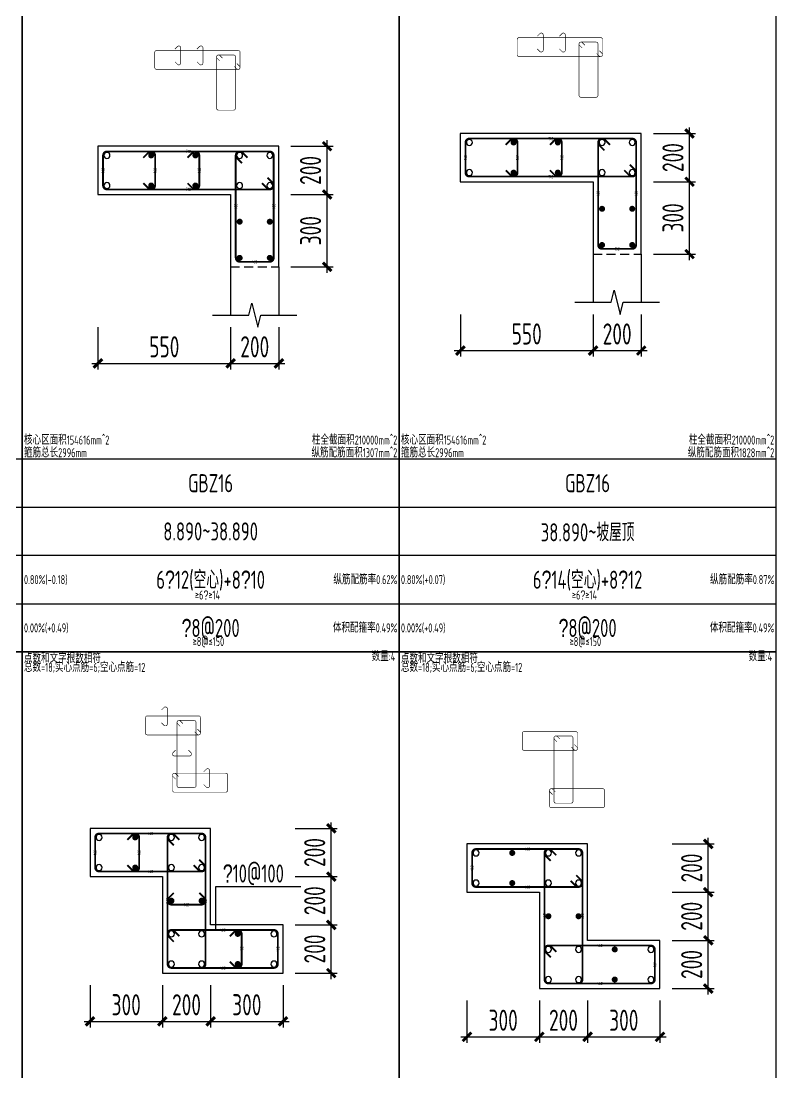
# Model space of a CAD drawing. Extents: x 154268 to 5133249, y -1832900 to 601179.
# Drawn here: x 553409 to 565909, y 505810 to 523256 of the extents above; entities that cross this region are included whole.
import ezdxf
from ezdxf.enums import TextEntityAlignment as Align

# ---------------------------------------------------------------- set-up
doc = ezdxf.new("R2010")
doc.units = 0
doc.header["$LTSCALE"] = 1000
doc.linetypes.add('DASHED', pattern=[0.75, 0.5, -0.25])
for name, color, linetype in [('TAB', 7, 'Continuous'), ('TAB_TEXT', 7, 'Continuous'), ('THIN', 7, 'Continuous'), ('WALL_DE', 7, 'Continuous'), ('WCOL_DE', 7, 'Continuous'), ('WCOL_DE_DIM', 3, 'Continuous'), ('WCOL_DE_REIND', 1, 'Continuous'), ('WCOL_DE_REINL', 1, 'Continuous'), ('墙单独标注', 1, 'Continuous')]:
    doc.layers.add(name, color=color, linetype=linetype)
for name, color, linetype, plot in [('墙柱归并数量', 8, 'Continuous', False), ('墙柱箍筋长度', 3, 'Continuous', False), ('墙柱配筋校核数据', 34, 'Continuous', False)]:
    doc.layers.add(name, color=color, linetype=linetype, plot=plot)
doc.styles.add('TSSD_Dimension', font='tssdeng.shx', dxfattribs={"width": 0.7, "bigfont": 'Hztxt.shx'})
doc.styles.add('TSSD_Label', font='tssdeng.shx', dxfattribs={"width": 0.7, "bigfont": 'hztxt.shx'})
doc.styles.add('tssd_rein', font='tssdeng.shx', dxfattribs={"width": 0.7, "bigfont": 'hztxt.shx'})
doc.dimstyles.new('TSSD_25_100_WCOLU_DIM', dxfattribs={"dimtxt": 350, "dimasz": 100, "dimexe": 100, "dimexo": 200, "dimgap": 100, "dimtad": 1, "dimdec": 0, "dimlfac": 0.25, "dimzin": 0, "dimdsep": 46, "dimtxsty": 'TSSD_Dimension', "dimblk": 'ARCHTICK', "dimcen": 0, "dimdle": 100, "dimclrt": 7, "dimadec": 0, "dimazin": 0, "dimtfac": 1, "dimtdec": 0, "dimtix": 1, "dimtmove": 2, "dimatfit": 3, "dimfxl": 1, "dimtolj": 1, "dimtzin": 0, "dimarcsym": 0})

# ---------------------------------------------------------------- blocks, each defined once
blk = doc.blocks.new('_ArchTick')
at = {"color": 0, "linetype": 'ByBlock', "const_width": 0.5}
blk.add_lwpolyline([(-0.71, -0.71), (0.71, 0.71)], dxfattribs=at)
blk = doc.blocks.new('*D3306')
at = {"layer": 'Defpoints', "color": 0, "transparency": 16777216}
for p in [(557753, 508266), (558553, 508266), (557753, 507466)]:
    blk.add_point(p, dxfattribs=at)
at = {"layer": 'WCOL_DE_DIM', "color": 0, "lineweight": -2, "transparency": 16777216}
for p, q in [((557953, 508266), (558653, 508266)), ((558553, 507366), (558553, 508366)), ((557953, 507466), (558653, 507466))]:
    blk.add_line(p, q, dxfattribs=at)
at = {"layer": 'WCOL_DE_DIM', "color": 0, "lineweight": -2, "transparency": 16777216, "xscale": 100, "yscale": 100, "zscale": 100}
for p, rotation in [((558553, 508266), 90), ((558553, 507466), 270)]:
    blk.add_blockref('_ArchTick', p, dxfattribs=dict(at, rotation=rotation))
at = {"layer": 'WCOL_DE_DIM', "color": 7, "transparency": 16777216, "insert": (558278, 507866), "char_height": 350, "attachment_point": 5, "rotation": 90, "style": 'TSSD_Dimension'}
blk.add_mtext('\\A1;200', dxfattribs=at)
blk = doc.blocks.new('*D3307')
at = {"layer": 'Defpoints', "color": 0, "transparency": 16777216}
for p in [(557753, 509066), (558553, 509066), (557753, 508266)]:
    blk.add_point(p, dxfattribs=at)
at = {"layer": 'WCOL_DE_DIM', "color": 0, "lineweight": -2, "transparency": 16777216}
for p, q in [((558553, 508166), (558553, 509166)), ((557953, 509066), (558653, 509066)), ((557953, 508266), (558653, 508266))]:
    blk.add_line(p, q, dxfattribs=at)
at = {"layer": 'WCOL_DE_DIM', "color": 0, "lineweight": -2, "transparency": 16777216, "xscale": 100, "yscale": 100, "zscale": 100}
for p, rotation in [((558553, 509066), 90), ((558553, 508266), 270)]:
    blk.add_blockref('_ArchTick', p, dxfattribs=dict(at, rotation=rotation))
at = {"layer": 'WCOL_DE_DIM', "color": 7, "transparency": 16777216, "insert": (558278, 508666), "char_height": 350, "attachment_point": 5, "rotation": 90, "style": 'TSSD_Dimension'}
blk.add_mtext('\\A1;200', dxfattribs=at)
blk = doc.blocks.new('*D3308')
at = {"layer": 'Defpoints', "color": 0, "transparency": 16777216}
for p in [(557753, 509866), (558553, 509866), (557753, 509066)]:
    blk.add_point(p, dxfattribs=at)
at = {"layer": 'WCOL_DE_DIM', "color": 0, "lineweight": -2, "transparency": 16777216}
for p, q in [((558553, 508966), (558553, 509966)), ((557953, 509866), (558653, 509866)), ((557953, 509066), (558653, 509066))]:
    blk.add_line(p, q, dxfattribs=at)
at = {"layer": 'WCOL_DE_DIM', "color": 0, "lineweight": -2, "transparency": 16777216, "xscale": 100, "yscale": 100, "zscale": 100}
for p, rotation in [((558553, 509866), 90), ((558553, 509066), 270)]:
    blk.add_blockref('_ArchTick', p, dxfattribs=dict(at, rotation=rotation))
at = {"layer": 'WCOL_DE_DIM', "color": 7, "transparency": 16777216, "insert": (558278, 509466), "char_height": 350, "attachment_point": 5, "rotation": 90, "style": 'TSSD_Dimension'}
blk.add_mtext('\\A1;200', dxfattribs=at)
blk = doc.blocks.new('*D3309')
at = {"layer": 'Defpoints', "color": 0, "transparency": 16777216}
for p in [(554553, 507466), (555753, 507466), (555753, 506666)]:
    blk.add_point(p, dxfattribs=at)
at = {"layer": 'WCOL_DE_DIM', "color": 0, "lineweight": -2, "transparency": 16777216}
for p, q in [((554553, 507266), (554553, 506566)), ((555753, 507266), (555753, 506566)), ((554453, 506666), (555853, 506666))]:
    blk.add_line(p, q, dxfattribs=at)
at = {"layer": 'WCOL_DE_DIM', "color": 0, "lineweight": -2, "transparency": 16777216, "xscale": 100, "yscale": 100, "zscale": 100, "rotation": 180}
blk.add_blockref('_ArchTick', (554553, 506666), dxfattribs=at)
at = {"layer": 'WCOL_DE_DIM', "color": 0, "lineweight": -2, "transparency": 16777216, "xscale": 100, "yscale": 100, "zscale": 100}
blk.add_blockref('_ArchTick', (555753, 506666), dxfattribs=at)
at = {"layer": 'WCOL_DE_DIM', "color": 7, "transparency": 16777216, "insert": (555153, 506941), "char_height": 350, "attachment_point": 5, "style": 'TSSD_Dimension'}
blk.add_mtext('\\A1;300', dxfattribs=at)
blk = doc.blocks.new('*D3310')
at = {"layer": 'Defpoints', "color": 0, "transparency": 16777216}
for p in [(555753, 507466), (556553, 507466), (556553, 506666)]:
    blk.add_point(p, dxfattribs=at)
at = {"layer": 'WCOL_DE_DIM', "color": 0, "lineweight": -2, "transparency": 16777216}
for p, q in [((555753, 507266), (555753, 506566)), ((556553, 507266), (556553, 506566)), ((555653, 506666), (556653, 506666))]:
    blk.add_line(p, q, dxfattribs=at)
at = {"layer": 'WCOL_DE_DIM', "color": 0, "lineweight": -2, "transparency": 16777216, "xscale": 100, "yscale": 100, "zscale": 100, "rotation": 180}
blk.add_blockref('_ArchTick', (555753, 506666), dxfattribs=at)
at = {"layer": 'WCOL_DE_DIM', "color": 0, "lineweight": -2, "transparency": 16777216, "xscale": 100, "yscale": 100, "zscale": 100}
blk.add_blockref('_ArchTick', (556553, 506666), dxfattribs=at)
at = {"layer": 'WCOL_DE_DIM', "color": 7, "transparency": 16777216, "insert": (556153, 506941), "char_height": 350, "attachment_point": 5, "style": 'TSSD_Dimension'}
blk.add_mtext('\\A1;200', dxfattribs=at)
blk = doc.blocks.new('*D3311')
at = {"layer": 'Defpoints', "color": 0, "transparency": 16777216}
for p in [(556553, 507466), (557753, 507466), (557753, 506666)]:
    blk.add_point(p, dxfattribs=at)
at = {"layer": 'WCOL_DE_DIM', "color": 0, "lineweight": -2, "transparency": 16777216}
for p, q in [((556553, 507266), (556553, 506566)), ((557753, 507266), (557753, 506566)), ((556453, 506666), (557853, 506666))]:
    blk.add_line(p, q, dxfattribs=at)
at = {"layer": 'WCOL_DE_DIM', "color": 0, "lineweight": -2, "transparency": 16777216, "xscale": 100, "yscale": 100, "zscale": 100, "rotation": 180}
blk.add_blockref('_ArchTick', (556553, 506666), dxfattribs=at)
at = {"layer": 'WCOL_DE_DIM', "color": 0, "lineweight": -2, "transparency": 16777216, "xscale": 100, "yscale": 100, "zscale": 100}
blk.add_blockref('_ArchTick', (557753, 506666), dxfattribs=at)
at = {"layer": 'WCOL_DE_DIM', "color": 7, "transparency": 16777216, "insert": (557153, 506941), "char_height": 350, "attachment_point": 5, "style": 'TSSD_Dimension'}
blk.add_mtext('\\A1;300', dxfattribs=at)
blk = doc.blocks.new('*D3427')
at = {"layer": 'Defpoints', "color": 0, "transparency": 16777216}
for p in [(564003, 508009), (564803, 508009), (564003, 507209)]:
    blk.add_point(p, dxfattribs=at)
at = {"layer": 'WCOL_DE_DIM', "color": 0, "lineweight": -2, "transparency": 16777216}
for p, q in [((564803, 507109), (564803, 508109)), ((564203, 508009), (564903, 508009)), ((564203, 507209), (564903, 507209))]:
    blk.add_line(p, q, dxfattribs=at)
at = {"layer": 'WCOL_DE_DIM', "color": 0, "lineweight": -2, "transparency": 16777216, "xscale": 100, "yscale": 100, "zscale": 100}
for p, rotation in [((564803, 508009), 90), ((564803, 507209), 270)]:
    blk.add_blockref('_ArchTick', p, dxfattribs=dict(at, rotation=rotation))
at = {"layer": 'WCOL_DE_DIM', "color": 7, "transparency": 16777216, "insert": (564528, 507609), "char_height": 350, "attachment_point": 5, "rotation": 90, "style": 'TSSD_Dimension'}
blk.add_mtext('\\A1;200', dxfattribs=at)
blk = doc.blocks.new('*D3428')
at = {"layer": 'Defpoints', "color": 0, "transparency": 16777216}
for p in [(564003, 508809), (564803, 508809), (564003, 508009)]:
    blk.add_point(p, dxfattribs=at)
at = {"layer": 'WCOL_DE_DIM', "color": 0, "lineweight": -2, "transparency": 16777216}
for p, q in [((564803, 507909), (564803, 508909)), ((564203, 508809), (564903, 508809)), ((564203, 508009), (564903, 508009))]:
    blk.add_line(p, q, dxfattribs=at)
at = {"layer": 'WCOL_DE_DIM', "color": 0, "lineweight": -2, "transparency": 16777216, "xscale": 100, "yscale": 100, "zscale": 100}
for p, rotation in [((564803, 508809), 90), ((564803, 508009), 270)]:
    blk.add_blockref('_ArchTick', p, dxfattribs=dict(at, rotation=rotation))
at = {"layer": 'WCOL_DE_DIM', "color": 7, "transparency": 16777216, "insert": (564528, 508409), "char_height": 350, "attachment_point": 5, "rotation": 90, "style": 'TSSD_Dimension'}
blk.add_mtext('\\A1;200', dxfattribs=at)
blk = doc.blocks.new('*D3429')
at = {"layer": 'Defpoints', "color": 0, "transparency": 16777216}
for p in [(564003, 509609), (564803, 509609), (564003, 508809)]:
    blk.add_point(p, dxfattribs=at)
at = {"layer": 'WCOL_DE_DIM', "color": 0, "lineweight": -2, "transparency": 16777216}
for p, q in [((564203, 509609), (564903, 509609)), ((564803, 508709), (564803, 509709)), ((564203, 508809), (564903, 508809))]:
    blk.add_line(p, q, dxfattribs=at)
at = {"layer": 'WCOL_DE_DIM', "color": 0, "lineweight": -2, "transparency": 16777216, "xscale": 100, "yscale": 100, "zscale": 100}
for p, rotation in [((564803, 509609), 90), ((564803, 508809), 270)]:
    blk.add_blockref('_ArchTick', p, dxfattribs=dict(at, rotation=rotation))
at = {"layer": 'WCOL_DE_DIM', "color": 7, "transparency": 16777216, "insert": (564528, 509209), "char_height": 350, "attachment_point": 5, "rotation": 90, "style": 'TSSD_Dimension'}
blk.add_mtext('\\A1;200', dxfattribs=at)
blk = doc.blocks.new('*D3430')
at = {"layer": 'Defpoints', "color": 0, "transparency": 16777216}
for p in [(560803, 507209), (562003, 507209), (562003, 506409)]:
    blk.add_point(p, dxfattribs=at)
at = {"layer": 'WCOL_DE_DIM', "color": 0, "lineweight": -2, "transparency": 16777216}
for p, q in [((560803, 507009), (560803, 506309)), ((562003, 507009), (562003, 506309)), ((560703, 506409), (562103, 506409))]:
    blk.add_line(p, q, dxfattribs=at)
at = {"layer": 'WCOL_DE_DIM', "color": 0, "lineweight": -2, "transparency": 16777216, "xscale": 100, "yscale": 100, "zscale": 100, "rotation": 180}
blk.add_blockref('_ArchTick', (560803, 506409), dxfattribs=at)
at = {"layer": 'WCOL_DE_DIM', "color": 0, "lineweight": -2, "transparency": 16777216, "xscale": 100, "yscale": 100, "zscale": 100}
blk.add_blockref('_ArchTick', (562003, 506409), dxfattribs=at)
at = {"layer": 'WCOL_DE_DIM', "color": 7, "transparency": 16777216, "insert": (561403, 506684), "char_height": 350, "attachment_point": 5, "style": 'TSSD_Dimension'}
blk.add_mtext('\\A1;300', dxfattribs=at)
blk = doc.blocks.new('*D3431')
at = {"layer": 'Defpoints', "color": 0, "transparency": 16777216}
for p in [(562003, 507209), (562803, 507209), (562803, 506409)]:
    blk.add_point(p, dxfattribs=at)
at = {"layer": 'WCOL_DE_DIM', "color": 0, "lineweight": -2, "transparency": 16777216}
for p, q in [((562003, 507009), (562003, 506309)), ((562803, 507009), (562803, 506309)), ((561903, 506409), (562903, 506409))]:
    blk.add_line(p, q, dxfattribs=at)
at = {"layer": 'WCOL_DE_DIM', "color": 0, "lineweight": -2, "transparency": 16777216, "xscale": 100, "yscale": 100, "zscale": 100, "rotation": 180}
blk.add_blockref('_ArchTick', (562003, 506409), dxfattribs=at)
at = {"layer": 'WCOL_DE_DIM', "color": 0, "lineweight": -2, "transparency": 16777216, "xscale": 100, "yscale": 100, "zscale": 100}
blk.add_blockref('_ArchTick', (562803, 506409), dxfattribs=at)
at = {"layer": 'WCOL_DE_DIM', "color": 7, "transparency": 16777216, "insert": (562403, 506684), "char_height": 350, "attachment_point": 5, "style": 'TSSD_Dimension'}
blk.add_mtext('\\A1;200', dxfattribs=at)
blk = doc.blocks.new('*D3432')
at = {"layer": 'Defpoints', "color": 0, "transparency": 16777216}
for p in [(562803, 507209), (564003, 507209), (564003, 506409)]:
    blk.add_point(p, dxfattribs=at)
at = {"layer": 'WCOL_DE_DIM', "color": 0, "lineweight": -2, "transparency": 16777216}
for p, q in [((562803, 507009), (562803, 506309)), ((564003, 507009), (564003, 506309)), ((562703, 506409), (564103, 506409))]:
    blk.add_line(p, q, dxfattribs=at)
at = {"layer": 'WCOL_DE_DIM', "color": 0, "lineweight": -2, "transparency": 16777216, "xscale": 100, "yscale": 100, "zscale": 100, "rotation": 180}
blk.add_blockref('_ArchTick', (562803, 506409), dxfattribs=at)
at = {"layer": 'WCOL_DE_DIM', "color": 0, "lineweight": -2, "transparency": 16777216, "xscale": 100, "yscale": 100, "zscale": 100}
blk.add_blockref('_ArchTick', (564003, 506409), dxfattribs=at)
at = {"layer": 'WCOL_DE_DIM', "color": 7, "transparency": 16777216, "insert": (563403, 506684), "char_height": 350, "attachment_point": 5, "style": 'TSSD_Dimension'}
blk.add_mtext('\\A1;300', dxfattribs=at)
blk = doc.blocks.new('*D3516')
at = {"layer": 'Defpoints', "color": 0, "transparency": 16777216}
for p in [(557684, 520378), (558484, 520378), (557684, 519178)]:
    blk.add_point(p, dxfattribs=at)
at = {"layer": 'WCOL_DE_DIM', "color": 0, "lineweight": -2, "transparency": 16777216}
for p, q in [((558484, 519078), (558484, 520478)), ((557884, 520378), (558584, 520378)), ((557884, 519178), (558584, 519178))]:
    blk.add_line(p, q, dxfattribs=at)
at = {"layer": 'WCOL_DE_DIM', "color": 0, "lineweight": -2, "transparency": 16777216, "xscale": 100, "yscale": 100, "zscale": 100}
for p, rotation in [((558484, 520378), 90), ((558484, 519178), 270)]:
    blk.add_blockref('_ArchTick', p, dxfattribs=dict(at, rotation=rotation))
at = {"layer": 'WCOL_DE_DIM', "color": 7, "transparency": 16777216, "insert": (558209, 519778), "char_height": 350, "attachment_point": 5, "rotation": 90, "style": 'TSSD_Dimension'}
blk.add_mtext('\\A1;300', dxfattribs=at)
blk = doc.blocks.new('*D3517')
at = {"layer": 'Defpoints', "color": 0, "transparency": 16777216}
for p in [(557684, 521178), (558484, 521178), (557684, 520378)]:
    blk.add_point(p, dxfattribs=at)
at = {"layer": 'WCOL_DE_DIM', "color": 0, "lineweight": -2, "transparency": 16777216}
for p, q in [((557884, 521178), (558584, 521178)), ((558484, 520278), (558484, 521278)), ((557884, 520378), (558584, 520378))]:
    blk.add_line(p, q, dxfattribs=at)
at = {"layer": 'WCOL_DE_DIM', "color": 0, "lineweight": -2, "transparency": 16777216, "xscale": 100, "yscale": 100, "zscale": 100}
for p, rotation in [((558484, 521178), 90), ((558484, 520378), 270)]:
    blk.add_blockref('_ArchTick', p, dxfattribs=dict(at, rotation=rotation))
at = {"layer": 'WCOL_DE_DIM', "color": 7, "transparency": 16777216, "insert": (558209, 520778), "char_height": 350, "attachment_point": 5, "rotation": 90, "style": 'TSSD_Dimension'}
blk.add_mtext('\\A1;200', dxfattribs=at)
blk = doc.blocks.new('*D3518')
at = {"layer": 'Defpoints', "color": 0, "transparency": 16777216}
for p in [(554684, 518378), (556884, 518378), (556884, 517578)]:
    blk.add_point(p, dxfattribs=at)
at = {"layer": 'WCOL_DE_DIM', "color": 0, "lineweight": -2, "transparency": 16777216}
for p, q in [((554684, 518178), (554684, 517478)), ((556884, 518178), (556884, 517478)), ((554584, 517578), (556984, 517578))]:
    blk.add_line(p, q, dxfattribs=at)
at = {"layer": 'WCOL_DE_DIM', "color": 0, "lineweight": -2, "transparency": 16777216, "xscale": 100, "yscale": 100, "zscale": 100, "rotation": 180}
blk.add_blockref('_ArchTick', (554684, 517578), dxfattribs=at)
at = {"layer": 'WCOL_DE_DIM', "color": 0, "lineweight": -2, "transparency": 16777216, "xscale": 100, "yscale": 100, "zscale": 100}
blk.add_blockref('_ArchTick', (556884, 517578), dxfattribs=at)
at = {"layer": 'WCOL_DE_DIM', "color": 7, "transparency": 16777216, "insert": (555784, 517853), "char_height": 350, "attachment_point": 5, "style": 'TSSD_Dimension'}
blk.add_mtext('\\A1;550', dxfattribs=at)
blk = doc.blocks.new('*D3519')
at = {"layer": 'Defpoints', "color": 0, "transparency": 16777216}
for p in [(556884, 518378), (557684, 518378), (557684, 517578)]:
    blk.add_point(p, dxfattribs=at)
at = {"layer": 'WCOL_DE_DIM', "color": 0, "lineweight": -2, "transparency": 16777216}
for p, q in [((556884, 518178), (556884, 517478)), ((557684, 518178), (557684, 517478)), ((556784, 517578), (557784, 517578))]:
    blk.add_line(p, q, dxfattribs=at)
at = {"layer": 'WCOL_DE_DIM', "color": 0, "lineweight": -2, "transparency": 16777216, "xscale": 100, "yscale": 100, "zscale": 100, "rotation": 180}
blk.add_blockref('_ArchTick', (556884, 517578), dxfattribs=at)
at = {"layer": 'WCOL_DE_DIM', "color": 0, "lineweight": -2, "transparency": 16777216, "xscale": 100, "yscale": 100, "zscale": 100}
blk.add_blockref('_ArchTick', (557684, 517578), dxfattribs=at)
at = {"layer": 'WCOL_DE_DIM', "color": 7, "transparency": 16777216, "insert": (557284, 517853), "char_height": 350, "attachment_point": 5, "style": 'TSSD_Dimension'}
blk.add_mtext('\\A1;200', dxfattribs=at)
blk = doc.blocks.new('*D3545')
at = {"layer": 'Defpoints', "color": 0, "transparency": 16777216}
for p in [(563693, 520591), (564493, 520591), (563693, 519391)]:
    blk.add_point(p, dxfattribs=at)
at = {"layer": 'WCOL_DE_DIM', "color": 0, "lineweight": -2, "transparency": 16777216}
for p, q in [((563893, 520591), (564593, 520591)), ((564493, 519291), (564493, 520691)), ((563893, 519391), (564593, 519391))]:
    blk.add_line(p, q, dxfattribs=at)
at = {"layer": 'WCOL_DE_DIM', "color": 0, "lineweight": -2, "transparency": 16777216, "xscale": 100, "yscale": 100, "zscale": 100}
for p, rotation in [((564493, 520591), 90), ((564493, 519391), 270)]:
    blk.add_blockref('_ArchTick', p, dxfattribs=dict(at, rotation=rotation))
at = {"layer": 'WCOL_DE_DIM', "color": 7, "transparency": 16777216, "insert": (564218, 519991), "char_height": 350, "attachment_point": 5, "rotation": 90, "style": 'TSSD_Dimension'}
blk.add_mtext('\\A1;300', dxfattribs=at)
blk = doc.blocks.new('*D3546')
at = {"layer": 'Defpoints', "color": 0, "transparency": 16777216}
for p in [(563693, 521391), (564493, 521391), (563693, 520591)]:
    blk.add_point(p, dxfattribs=at)
at = {"layer": 'WCOL_DE_DIM', "color": 0, "lineweight": -2, "transparency": 16777216}
for p, q in [((564493, 520491), (564493, 521491)), ((563893, 521391), (564593, 521391)), ((563893, 520591), (564593, 520591))]:
    blk.add_line(p, q, dxfattribs=at)
at = {"layer": 'WCOL_DE_DIM', "color": 0, "lineweight": -2, "transparency": 16777216, "xscale": 100, "yscale": 100, "zscale": 100}
for p, rotation in [((564493, 521391), 90), ((564493, 520591), 270)]:
    blk.add_blockref('_ArchTick', p, dxfattribs=dict(at, rotation=rotation))
at = {"layer": 'WCOL_DE_DIM', "color": 7, "transparency": 16777216, "insert": (564218, 520991), "char_height": 350, "attachment_point": 5, "rotation": 90, "style": 'TSSD_Dimension'}
blk.add_mtext('\\A1;200', dxfattribs=at)
blk = doc.blocks.new('*D3547')
at = {"layer": 'Defpoints', "color": 0, "transparency": 16777216}
for p in [(560693, 518591), (562893, 518591), (562893, 517791)]:
    blk.add_point(p, dxfattribs=at)
at = {"layer": 'WCOL_DE_DIM', "color": 0, "lineweight": -2, "transparency": 16777216}
for p, q in [((560693, 518391), (560693, 517691)), ((562893, 518391), (562893, 517691)), ((560593, 517791), (562993, 517791))]:
    blk.add_line(p, q, dxfattribs=at)
at = {"layer": 'WCOL_DE_DIM', "color": 0, "lineweight": -2, "transparency": 16777216, "xscale": 100, "yscale": 100, "zscale": 100, "rotation": 180}
blk.add_blockref('_ArchTick', (560693, 517791), dxfattribs=at)
at = {"layer": 'WCOL_DE_DIM', "color": 0, "lineweight": -2, "transparency": 16777216, "xscale": 100, "yscale": 100, "zscale": 100}
blk.add_blockref('_ArchTick', (562893, 517791), dxfattribs=at)
at = {"layer": 'WCOL_DE_DIM', "color": 7, "transparency": 16777216, "insert": (561793, 518066), "char_height": 350, "attachment_point": 5, "style": 'TSSD_Dimension'}
blk.add_mtext('\\A1;550', dxfattribs=at)
blk = doc.blocks.new('*D3548')
at = {"layer": 'Defpoints', "color": 0, "transparency": 16777216}
for p in [(562893, 518591), (563693, 518591), (563693, 517791)]:
    blk.add_point(p, dxfattribs=at)
at = {"layer": 'WCOL_DE_DIM', "color": 0, "lineweight": -2, "transparency": 16777216}
for p, q in [((562893, 518391), (562893, 517691)), ((563693, 518391), (563693, 517691)), ((562793, 517791), (563793, 517791))]:
    blk.add_line(p, q, dxfattribs=at)
at = {"layer": 'WCOL_DE_DIM', "color": 0, "lineweight": -2, "transparency": 16777216, "xscale": 100, "yscale": 100, "zscale": 100, "rotation": 180}
blk.add_blockref('_ArchTick', (562893, 517791), dxfattribs=at)
at = {"layer": 'WCOL_DE_DIM', "color": 0, "lineweight": -2, "transparency": 16777216, "xscale": 100, "yscale": 100, "zscale": 100}
blk.add_blockref('_ArchTick', (563693, 517791), dxfattribs=at)
at = {"layer": 'WCOL_DE_DIM', "color": 7, "transparency": 16777216, "insert": (563293, 518066), "char_height": 350, "attachment_point": 5, "style": 'TSSD_Dimension'}
blk.add_mtext('\\A1;200', dxfattribs=at)

msp = doc.modelspace()

# ---------------------------------------------------------------- linework, layer by layer
at = {"layer": 'TAB'}
for points in [[(547177.7, 512791.3), (553427.7, 512791.3), (553427.7, 523791.3), (547177.7, 523791.3), (547177.7, 512791.3), (547177.7, 513591.3), (553427.7, 513591.3), (553427.7, 514391.3), (547177.7, 514391.3), (547177.7, 515191.3), (553427.7, 515191.3), (553427.7, 515991.3), (547177.7, 515991.3)], [(553427.7, 512791.3), (559677.7, 512791.3), (559677.7, 523791.3), (553427.7, 523791.3), (553427.7, 512791.3), (553427.7, 513591.3), (559677.7, 513591.3), (559677.7, 514391.3), (553427.7, 514391.3), (553427.7, 515191.3), (559677.7, 515191.3), (559677.7, 515991.3), (553427.7, 515991.3)], [(559677.7, 512791.3), (565927.7, 512791.3), (565927.7, 523791.3), (559677.7, 523791.3), (559677.7, 512791.3), (559677.7, 513591.3), (565927.7, 513591.3), (565927.7, 514391.3), (559677.7, 514391.3), (559677.7, 515191.3), (565927.7, 515191.3), (565927.7, 515991.3), (559677.7, 515991.3)], [(547177.7, 501791.3), (553427.7, 501791.3), (553427.7, 512791.3), (547177.7, 512791.3), (547177.7, 501791.3), (547177.7, 502591.3), (553427.7, 502591.3), (553427.7, 503391.3), (547177.7, 503391.3), (547177.7, 504191.3), (553427.7, 504191.3), (553427.7, 504991.3), (547177.7, 504991.3)], [(553427.7, 501791.3), (559677.7, 501791.3), (559677.7, 512791.3), (553427.7, 512791.3), (553427.7, 501791.3), (553427.7, 502591.3), (559677.7, 502591.3), (559677.7, 503391.3), (553427.7, 503391.3), (553427.7, 504191.3), (559677.7, 504191.3), (559677.7, 504991.3), (553427.7, 504991.3)], [(559677.7, 501791.3), (565927.7, 501791.3), (565927.7, 512791.3), (559677.7, 512791.3), (559677.7, 501791.3), (559677.7, 502591.3), (565927.7, 502591.3), (565927.7, 503391.3), (559677.7, 503391.3), (559677.7, 504191.3), (565927.7, 504191.3), (565927.7, 504991.3), (559677.7, 504991.3)]]:
    msp.add_lwpolyline(points, dxfattribs=at)
at = {"layer": 'THIN'}
for points in [[(562592.5, 518591.3), (563192.5, 518591.3), (563242.5, 518791.3), (563342.5, 518391.3), (563392.5, 518591.3), (563992.5, 518591.3)], [(556583.6, 518377.7), (557183.6, 518377.7), (557233.6, 518577.7), (557333.6, 518177.7), (557383.6, 518377.7), (557983.6, 518377.7)]]:
    msp.add_lwpolyline(points, dxfattribs=at)
at = {"layer": 'WALL_DE'}
for p, q in [((563692.5, 521391.3), (560692.5, 521391.3)), ((560692.5, 521391.3), (560692.5, 520591.3)), ((563692.5, 519391.3), (563692.5, 521391.3)), ((557683.6, 521177.7), (554683.6, 521177.7)), ((554683.6, 521177.7), (554683.6, 520377.7)), ((557683.6, 519177.7), (557683.6, 521177.7)), ((560692.5, 520591.3), (562892.5, 520591.3)), ((562892.5, 520591.3), (562892.5, 519391.3)), ((554683.6, 520377.7), (556883.6, 520377.7)), ((556883.6, 520377.7), (556883.6, 519177.7)), ((562892.5, 519391.3), (562892.5, 518591.3)), ((563692.5, 519391.3), (563692.5, 518591.3)), ((556883.6, 519177.7), (556883.6, 518377.7)), ((557683.6, 519177.7), (557683.6, 518377.7))]:
    msp.add_line(p, q, dxfattribs=at)
at = {"layer": 'WCOL_DE', "linetype": 'DASHED', "ltscale": 0.3}
for points in [[(560692.5, 520591.3), (562892.5, 520591.3), (562892.5, 519391.3), (563692.5, 519391.3), (563692.5, 521391.3), (560692.5, 521391.3)], [(554683.6, 520377.7), (556883.6, 520377.7), (556883.6, 519177.7), (557683.6, 519177.7), (557683.6, 521177.7), (554683.6, 521177.7)]]:
    msp.add_lwpolyline(points, close=True, dxfattribs=at)
at = {"layer": 'WCOL_DE'}
for points in [[(554552.7, 509066.3), (555752.7, 509066.3), (555752.7, 507466.3), (557752.7, 507466.3), (557752.7, 508266.3), (556552.7, 508266.3), (556552.7, 509866.3), (554552.7, 509866.3)], [(560802.7, 508808.8), (562002.7, 508808.8), (562002.7, 507208.8), (564002.7, 507208.8), (564002.7, 508008.8), (562802.7, 508008.8), (562802.7, 509608.8), (560802.7, 509608.8)]]:
    msp.add_lwpolyline(points, close=True, dxfattribs=at)
at = {"layer": 'WCOL_DE_REIND'}
for points in [[(560842.5, 521191.3, 1), (560842.5, 521291.3, 1), (560842.5, 521191.3, 1)], [(563042.5, 521191.3, 1), (563042.5, 521291.3, 1), (563042.5, 521191.3, 1)], [(563542.5, 521191.3, 1), (563542.5, 521291.3, 1), (563542.5, 521191.3, 1)], [(554833.6, 520977.7, 1), (554833.6, 521077.7, 1), (554833.6, 520977.7, 1)], [(557033.6, 520977.7, 1), (557033.6, 521077.7, 1), (557033.6, 520977.7, 1)], [(557533.6, 520977.7, 1), (557533.6, 521077.7, 1), (557533.6, 520977.7, 1)], [(560842.5, 520691.3, 1), (560842.5, 520791.3, 1), (560842.5, 520691.3, 1)], [(563042.5, 520691.3, 1), (563042.5, 520791.3, 1), (563042.5, 520691.3, 1)], [(563542.5, 520691.3, 1), (563542.5, 520791.3, 1), (563542.5, 520691.3, 1)], [(554833.6, 520477.7, 1), (554833.6, 520577.7, 1), (554833.6, 520477.7, 1)], [(557033.6, 520477.7, 1), (557033.6, 520577.7, 1), (557033.6, 520477.7, 1)], [(557533.6, 520477.7, 1), (557533.6, 520577.7, 1), (557533.6, 520477.7, 1)], [(554702.7, 509666.3, 1), (554702.7, 509766.3, 1), (554702.7, 509666.3, 1)], [(555902.7, 509666.3, 1), (555902.7, 509766.3, 1), (555902.7, 509666.3, 1)], [(556402.7, 509666.3, 1), (556402.7, 509766.3, 1), (556402.7, 509666.3, 1)], [(560952.7, 509408.8, 1), (560952.7, 509508.8, 1), (560952.7, 509408.8, 1)], [(562152.7, 509408.8, 1), (562152.7, 509508.8, 1), (562152.7, 509408.8, 1)], [(562652.7, 509408.8, 1), (562652.7, 509508.8, 1), (562652.7, 509408.8, 1)], [(554702.7, 509166.3, 1), (554702.7, 509266.3, 1), (554702.7, 509166.3, 1)], [(555902.7, 509166.3, 1), (555902.7, 509266.3, 1), (555902.7, 509166.3, 1)], [(556402.7, 509166.3, 1), (556402.7, 509266.3, 1), (556402.7, 509166.3, 1)], [(560952.7, 508908.8, 1), (560952.7, 509008.8, 1), (560952.7, 508908.8, 1)], [(562152.7, 508908.8, 1), (562152.7, 509008.8, 1), (562152.7, 508908.8, 1)], [(562652.7, 508908.8, 1), (562652.7, 509008.8, 1), (562652.7, 508908.8, 1)], [(555902.7, 508066.3, 1), (555902.7, 508166.3, 1), (555902.7, 508066.3, 1)], [(556402.7, 508066.3, 1), (556402.7, 508166.3, 1), (556402.7, 508066.3, 1)], [(557602.7, 508066.3, 1), (557602.7, 508166.3, 1), (557602.7, 508066.3, 1)], [(562152.7, 507808.8, 1), (562152.7, 507908.8, 1), (562152.7, 507808.8, 1)], [(562652.7, 507808.8, 1), (562652.7, 507908.8, 1), (562652.7, 507808.8, 1)], [(563852.7, 507808.8, 1), (563852.7, 507908.8, 1), (563852.7, 507808.8, 1)], [(555902.7, 507566.3, 1), (555902.7, 507666.3, 1), (555902.7, 507566.3, 1)], [(556402.7, 507566.3, 1), (556402.7, 507666.3, 1), (556402.7, 507566.3, 1)], [(557602.7, 507566.3, 1), (557602.7, 507666.3, 1), (557602.7, 507566.3, 1)], [(562152.7, 507308.8, 1), (562152.7, 507408.8, 1), (562152.7, 507308.8, 1)], [(562652.7, 507308.8, 1), (562652.7, 507408.8, 1), (562652.7, 507308.8, 1)], [(563852.7, 507308.8, 1), (563852.7, 507408.8, 1), (563852.7, 507308.8, 1)]]:
    msp.add_lwpolyline(points, format="xyb", dxfattribs=at)
at = {"layer": 'WCOL_DE_REIND', "const_width": 50}
for points in [[(561575.9, 521216.3, 1), (561575.9, 521266.3, 1), (561575.9, 521216.3, 1)], [(562309.2, 521216.3, 1), (562309.2, 521266.3, 1), (562309.2, 521216.3, 1)], [(555567, 521002.7, 1), (555567, 521052.7, 1), (555567, 521002.7, 1)], [(556300.3, 521002.7, 1), (556300.3, 521052.7, 1), (556300.3, 521002.7, 1)], [(561575.9, 520716.3, 1), (561575.9, 520766.3, 1), (561575.9, 520716.3, 1)], [(562309.2, 520716.3, 1), (562309.2, 520766.3, 1), (562309.2, 520716.3, 1)], [(555567, 520502.7, 1), (555567, 520552.7, 1), (555567, 520502.7, 1)], [(556300.3, 520502.7, 1), (556300.3, 520552.7, 1), (556300.3, 520502.7, 1)], [(563042.5, 520116.3, 1), (563042.5, 520166.3, 1), (563042.5, 520116.3, 1)], [(563542.5, 520116.3, 1), (563542.5, 520166.3, 1), (563542.5, 520116.3, 1)], [(557033.6, 519902.7, 1), (557033.6, 519952.7, 1), (557033.6, 519902.7, 1)], [(557533.6, 519902.7, 1), (557533.6, 519952.7, 1), (557533.6, 519902.7, 1)], [(563042.5, 519516.3, 1), (563042.5, 519566.3, 1), (563042.5, 519516.3, 1)], [(563542.5, 519516.3, 1), (563542.5, 519566.3, 1), (563542.5, 519516.3, 1)], [(557033.6, 519302.7, 1), (557033.6, 519352.7, 1), (557033.6, 519302.7, 1)], [(557533.6, 519302.7, 1), (557533.6, 519352.7, 1), (557533.6, 519302.7, 1)], [(555302.7, 509691.3, 1), (555302.7, 509741.3, 1), (555302.7, 509691.3, 1)], [(561552.7, 509433.8, 1), (561552.7, 509483.8, 1), (561552.7, 509433.8, 1)], [(555302.7, 509191.3, 1), (555302.7, 509241.3, 1), (555302.7, 509191.3, 1)], [(561552.7, 508933.8, 1), (561552.7, 508983.8, 1), (561552.7, 508933.8, 1)], [(555902.7, 508641.3, 1), (555902.7, 508691.3, 1), (555902.7, 508641.3, 1)], [(556402.7, 508641.3, 1), (556402.7, 508691.3, 1), (556402.7, 508641.3, 1)], [(562152.7, 508383.8, 1), (562152.7, 508433.8, 1), (562152.7, 508383.8, 1)], [(562652.7, 508383.8, 1), (562652.7, 508433.8, 1), (562652.7, 508383.8, 1)], [(557002.7, 508091.3, 1), (557002.7, 508141.3, 1), (557002.7, 508091.3, 1)], [(563252.7, 507833.8, 1), (563252.7, 507883.8, 1), (563252.7, 507833.8, 1)], [(557002.7, 507591.3, 1), (557002.7, 507641.3, 1), (557002.7, 507591.3, 1)], [(563252.7, 507333.8, 1), (563252.7, 507383.8, 1), (563252.7, 507333.8, 1)]]:
    msp.add_lwpolyline(points, format="xyb", dxfattribs=at)
at = {"layer": 'WCOL_DE_REINL'}
for points, const_width in [([(561968.8, 522793.2), (562011.2, 522750.8, 0.6681786), (562066.7, 522773.8), (562066.7, 523023.8, 0.6681786), (562011.2, 523046.8), (561968.8, 523004.4)], 10), ([(562335.4, 522793.2), (562377.9, 522750.8, 0.6681786), (562433.4, 522773.8), (562433.4, 523023.8, 0.6681786), (562377.9, 523046.8), (562335.4, 523004.4)], 10), ([(562998.1, 522764.2), (563040.5, 522721.8, -0.6681786), (563017.5, 522666.3), (561667.5, 522666.3, -0.4142136), (561635, 522698.8), (561635, 522948.8, -0.4142136), (561667.5, 522981.3), (563017.5, 522981.3, -0.4142136), (563050, 522948.8), (563050, 522698.8, -0.6681786), (562994.5, 522675.8), (562952.1, 522718.2)], 10), ([(562712, 522808.4), (562669.5, 522850.8, -0.6681786), (562692.5, 522906.3), (562942.5, 522906.3, -0.4142136), (562975, 522873.8), (562975, 522023.8, -0.4142136), (562942.5, 521991.3), (562692.5, 521991.3, -0.4142136), (562660, 522023.8), (562660, 522873.8, -0.6681786), (562715.5, 522896.8), (562757.9, 522854.4)], 10), ([(556989.2, 522550.6), (557031.6, 522508.2, -0.6681786), (557008.6, 522452.7), (555658.6, 522452.7, -0.4142136), (555626.1, 522485.2), (555626.1, 522735.2, -0.4142136), (555658.6, 522767.7), (557008.6, 522767.7, -0.4142136), (557041.1, 522735.2), (557041.1, 522485.2, -0.6681786), (556985.7, 522462.3), (556943.2, 522504.7)], 10), ([(555959.9, 522579.7), (556002.3, 522537.3, 0.6681786), (556057.8, 522560.2), (556057.8, 522810.2, 0.6681786), (556002.3, 522833.2), (555959.9, 522790.8)], 10), ([(556326.6, 522579.7), (556369, 522537.3, 0.6681786), (556424.5, 522560.2), (556424.5, 522810.2, 0.6681786), (556369, 522833.2), (556326.6, 522790.8)], 10), ([(556703.1, 522594.8), (556660.7, 522637.3, -0.6681786), (556683.6, 522692.7), (556933.6, 522692.7, -0.4142136), (556966.1, 522660.2), (556966.1, 521810.2, -0.4142136), (556933.6, 521777.7), (556683.6, 521777.7, -0.4142136), (556651.1, 521810.2), (556651.1, 522660.2, -0.6681786), (556706.6, 522683.2), (556749, 522640.8)], 10), ([(563503.6, 520872.1), (563588.5, 520787.3, -0.6681786), (563542.5, 520676.3), (560842.5, 520676.3, -0.4142136), (560777.5, 520741.3), (560777.5, 521241.3, -0.4142136), (560842.5, 521306.3), (563542.5, 521306.3, -0.4142136), (563607.5, 521241.3), (563607.5, 520741.3, -0.6681786), (563496.6, 520695.3), (563411.7, 520780.2)], 30), ([(563081.4, 521110.5), (562996.6, 521195.3, -0.6681786), (563042.5, 521306.3), (563542.5, 521306.3, -0.4142136), (563607.5, 521241.3), (563607.5, 519541.3, -0.4142136), (563542.5, 519476.3), (563042.5, 519476.3, -0.4142136), (562977.5, 519541.3), (562977.5, 521241.3, -0.6681786), (563088.5, 521287.3), (563173.3, 521202.4)], 30), ([(557494.7, 520658.5), (557579.6, 520573.7, -0.6681786), (557533.6, 520462.7), (554833.6, 520462.7, -0.4142136), (554768.6, 520527.7), (554768.6, 521027.7, -0.4142136), (554833.6, 521092.7), (557533.6, 521092.7, -0.4142136), (557598.6, 521027.7), (557598.6, 520527.7, -0.6681786), (557487.7, 520481.8), (557402.8, 520566.6)], 30), ([(557072.5, 520896.9), (556987.7, 520981.8, -0.6681786), (557033.6, 521092.7), (557533.6, 521092.7, -0.4142136), (557598.6, 521027.7), (557598.6, 519327.7, -0.4142136), (557533.6, 519262.7), (557033.6, 519262.7, -0.4142136), (556968.6, 519327.7), (556968.6, 521027.7, -0.6681786), (557079.6, 521073.7), (557164.5, 520988.8)], 30), ([(555737.3, 511618.3), (555779.7, 511575.8, 0.6681786), (555835.2, 511598.8), (555835.2, 511848.8, 0.6681786), (555779.7, 511871.8), (555737.3, 511829.4)], 10), ([(556333.3, 511514.2), (556375.7, 511471.8, -0.6681786), (556352.7, 511416.3), (555502.7, 511416.3, -0.4142104), (555470.2, 511448.8), (555470.2, 511698.8, -0.4142168), (555502.7, 511731.3), (556352.7, 511731.3, -0.4142136), (556385.2, 511698.8), (556385.2, 511448.8, -0.6681786), (556329.7, 511425.8), (556287.3, 511468.3)], 10), ([(556047.1, 511558.4), (556004.7, 511600.8, -0.6681786), (556027.7, 511656.3), (556277.7, 511656.3, -0.4142136), (556310.2, 511623.8), (556310.2, 510573.8, -0.4142157), (556277.7, 510541.3), (556027.7, 510541.3, -0.4142114), (555995.2, 510573.8), (555995.2, 511623.8, -0.6681786), (556050.7, 511646.8), (556093.1, 511604.4)], 10), ([(562583.3, 511256.7), (562625.7, 511214.3, -0.6681786), (562602.7, 511158.8), (561752.7, 511158.8, -0.4142104), (561720.2, 511191.3), (561720.2, 511441.3, -0.4142168), (561752.7, 511473.8), (562602.7, 511473.8, -0.4142136), (562635.2, 511441.3), (562635.2, 511191.3, -0.6681786), (562579.7, 511168.3), (562537.3, 511210.8)], 10), ([(562297.1, 511300.9), (562254.7, 511343.3, -0.6681786), (562277.7, 511398.8), (562527.7, 511398.8, -0.4142136), (562560.2, 511366.3), (562560.2, 510316.3, -0.4142157), (562527.7, 510283.8), (562277.7, 510283.8, -0.4142114), (562245.2, 510316.3), (562245.2, 511366.3, -0.6681786), (562300.7, 511389.3), (562343.1, 511346.9)], 10), ([(555972.1, 511164.2), (555929.7, 511121.8, 0.6681786), (555952.7, 511066.3), (556202.7, 511066.3, 0.6681786), (556225.7, 511121.8), (556183.3, 511164.2)], 10), ([(556437.3, 510593.3), (556479.7, 510550.8, 0.6681786), (556535.2, 510573.8), (556535.2, 510823.8, 0.6681786), (556479.7, 510846.8), (556437.3, 510804.4)], 10), ([(555972.1, 510683.4), (555929.7, 510725.8, -0.6681786), (555952.7, 510781.3), (556802.7, 510781.3, -0.4142136), (556835.2, 510748.8), (556835.2, 510498.8, -0.4142157), (556802.7, 510466.3), (555952.7, 510466.3, -0.4142114), (555920.2, 510498.8), (555920.2, 510748.8, -0.6681786), (555975.7, 510771.8), (556018.1, 510729.4)], 10), ([(562222.1, 510425.9), (562179.7, 510468.3, -0.6681786), (562202.7, 510523.8), (563052.7, 510523.8, -0.4142136), (563085.2, 510491.3), (563085.2, 510241.3, -0.4142157), (563052.7, 510208.8), (562202.7, 510208.8, -0.4142114), (562170.2, 510241.3), (562170.2, 510491.3, -0.6681786), (562225.7, 510514.3), (562268.1, 510471.9)], 10), ([(556363.8, 509347.1), (556448.7, 509262.3, -0.6681786), (556402.7, 509151.3), (554702.7, 509151.3, -0.4142104), (554637.7, 509216.3), (554637.7, 509716.3, -0.4142168), (554702.7, 509781.3), (556402.7, 509781.3, -0.4142136), (556467.7, 509716.3), (556467.7, 509216.3, -0.6681786), (556356.7, 509170.4), (556271.9, 509255.2)], 30), ([(555941.6, 509585.5), (555856.7, 509670.4, -0.6681786), (555902.7, 509781.3), (556402.7, 509781.3, -0.4142136), (556467.7, 509716.3), (556467.7, 507616.3, -0.4142157), (556402.7, 507551.3), (555902.7, 507551.3, -0.4142114), (555837.7, 507616.3), (555837.7, 509716.3, -0.6681786), (555948.7, 509762.3), (556033.5, 509677.4)], 30), ([(562613.8, 509089.6), (562698.7, 509004.8, -0.6681786), (562652.7, 508893.8), (560952.7, 508893.8, -0.4142104), (560887.7, 508958.8), (560887.7, 509458.8, -0.4142168), (560952.7, 509523.8), (562652.7, 509523.8, -0.4142136), (562717.7, 509458.8), (562717.7, 508958.8, -0.6681786), (562606.7, 508912.9), (562521.9, 508997.7)], 30), ([(562191.6, 509328), (562106.7, 509412.9, -0.6681786), (562152.7, 509523.8), (562652.7, 509523.8, -0.4142136), (562717.7, 509458.8), (562717.7, 507358.8, -0.4142157), (562652.7, 507293.8), (562152.7, 507293.8, -0.4142114), (562087.7, 507358.8), (562087.7, 509458.8, -0.6681786), (562198.7, 509504.8), (562283.5, 509419.9)], 30), ([(555941.6, 507985.5), (555856.7, 508070.4, -0.6681786), (555902.7, 508181.3), (557602.7, 508181.3, -0.4142136), (557667.7, 508116.3), (557667.7, 507616.3, -0.4142157), (557602.7, 507551.3), (555902.7, 507551.3, -0.4142114), (555837.7, 507616.3), (555837.7, 508116.3, -0.6681786), (555948.7, 508162.3), (556033.5, 508077.4)], 30), ([(562191.6, 507728), (562106.7, 507812.9, -0.6681786), (562152.7, 507923.8), (563852.7, 507923.8, -0.4142136), (563917.7, 507858.8), (563917.7, 507358.8, -0.4142157), (563852.7, 507293.8), (562152.7, 507293.8, -0.4142114), (562087.7, 507358.8), (562087.7, 507858.8, -0.6681786), (562198.7, 507904.8), (562283.5, 507819.9)], 30)]:
    msp.add_lwpolyline(points, format="xyb", dxfattribs=dict(at, const_width=const_width))
at = {"layer": 'WCOL_DE_REINL', "color": 6, "const_width": 30}
for points in [[(561445, 520780.2), (561529.9, 520695.3, 0.6681786), (561640.9, 520741.3), (561640.9, 521241.3, 0.6681786), (561529.9, 521287.3), (561445, 521202.4)], [(562178.4, 520780.2), (562263.2, 520695.3, 0.6681786), (562374.2, 520741.3), (562374.2, 521241.3, 0.6681786), (562263.2, 521287.3), (562178.4, 521202.4)], [(555436.2, 520566.6), (555521, 520481.8, 0.6681786), (555632, 520527.7), (555632, 521027.7, 0.6681786), (555521, 521073.7), (555436.2, 520988.8)], [(556169.5, 520566.6), (556254.3, 520481.8, 0.6681786), (556365.3, 520527.7), (556365.3, 521027.7, 0.6681786), (556254.3, 521073.7), (556169.5, 520988.8)], [(555171.9, 509255.2), (555256.7, 509170.4, 0.6681786), (555367.7, 509216.3), (555367.7, 509716.3, 0.6681786), (555256.7, 509762.3), (555171.9, 509677.4)], [(555941.6, 508797.1), (555856.7, 508712.3, 0.6681786), (555902.7, 508601.3), (556402.7, 508601.3, 0.6681786), (556448.7, 508712.3), (556363.8, 508797.1)], [(556871.9, 507655.2), (556956.7, 507570.4, 0.6681786), (557067.7, 507616.3), (557067.7, 508116.3, 0.6681786), (556956.7, 508162.3), (556871.9, 508077.4)]]:
    msp.add_lwpolyline(points, format="xyb", dxfattribs=at)
at = {"layer": '墙单独标注'}
msp.add_line((556631.2, 508894.8), (556631.2, 508181.3), dxfattribs=at)
msp.add_lwpolyline([(558049.2, 508894.8), (556631.2, 508894.8)], dxfattribs=at)

# ---------------------------------------------------------------- texts
at = {"layer": 'TAB_TEXT', "style": 'TSSD_Label', "width": 0.7}
for s, p in [('GBZ16', (556552.7, 515591.3)), ('GBZ16', (562802.7, 515591.3)), ('8.890~38.890', (556552.7, 514791.3)), ('38.890~坡屋顶', (562802.7, 514791.3)), ('6\ue53212(空心)+8\ue53210', (556552.7, 513991.3)), ('6\ue53214(空心)+8\ue53212', (562802.7, 513991.3)), ('\ue5328@200', (556552.7, 513191.3)), ('\ue5328@200', (562802.7, 513191.3))]:
    msp.add_text(s, height=300, dxfattribs=at).set_placement(p, align=Align.MIDDLE)
at = {"layer": '墙单独标注', "style": 'TSSD_Label', "width": 0.7}
msp.add_text('\ue53210@100', height=300, dxfattribs=at).set_placement((557261.2, 509119.7), align=Align.MIDDLE)
at = {"layer": '墙柱归并数量', "style": 'TSSD_Label', "width": 0.7}
for p in [(559677.7, 512791.3), (565927.7, 512791.3)]:
    msp.add_text('数量:4 ', height=150, dxfattribs=at).set_placement(p, align=Align.TOP_RIGHT)
at = {"layer": '墙柱箍筋长度', "style": 'tssd_rein', "width": 0.7}
for s, p in [('712', (562192.5, 521306.3)), ('712', (556183.6, 521092.7)), ('712', (562192.5, 520676.3)), ('712', (556183.6, 520462.7)), ('162', (563292.5, 519476.3)), ('162', (557283.6, 519262.7)), ('462', (555552.7, 509781.3)), ('462', (561802.7, 509523.8)), ('462', (555552.7, 509151.3)), ('462', (561802.7, 508893.8)), ('162', (556152.7, 508601.3)), ('462', (556752.7, 508181.3)), ('462', (563002.7, 507923.8))]:
    msp.add_text(s, height=54, dxfattribs=at).set_placement(p, align=Align.MIDDLE_CENTER)
for s, rotation, p in [('162', 90, (560777.5, 520991.3)), ('162', 90, (561640.9, 520991.3)), ('162', 90, (562374.2, 520991.3)), ('162', 90, (554768.6, 520777.7)), ('162', 90, (555632, 520777.7)), ('162', 90, (556365.3, 520777.7)), ('462', 90, (562977.5, 520391.3)), ('462', 90, (563607.5, 520391.3)), ('462', 90, (556968.6, 520177.7)), ('462', 90, (557598.6, 520177.7)), ('162', 90.00063, (554637.7, 509466.3)), ('162', 90.00031, (555367.7, 509466.3)), ('162', 90.00063, (560887.7, 509208.8)), ('562', 90, (555837.7, 508666.3)), ('562', 90, (556467.7, 508666.3)), ('562', 90, (562087.7, 508408.8)), ('562', 90, (562717.7, 508408.8)), ('162', 90, (557067.7, 507866.3)), ('162', 90, (557667.7, 507866.3)), ('462', 359.99958, (556752.7, 507551.3)), ('162', 90, (563917.7, 507608.8)), ('462', 359.99958, (563002.7, 507293.8))]:
    msp.add_text(s, height=54, rotation=rotation, dxfattribs=at).set_placement(p, align=Align.MIDDLE_CENTER)
at = {"layer": '墙柱配筋校核数据', "style": 'tssd_rein', "width": 0.7}
for s, p in [('核心区面积154616mm^ 2', (553457.7, 516306.3)), ('核心区面积154616mm^ 2', (559707.7, 516306.3)), ('箍筋总长2996mm', (553457.7, 516096.3)), ('箍筋总长2996mm', (559707.7, 516096.3)), ('0.80%(+0.07)', (559707.7, 513991.3)), ('0.00%(+0.49)', (553457.7, 513191.3)), ('0.00%(+0.49)', (559707.7, 513191.3)), ('点数和文字根数相符', (553457.7, 512686.3)), ('点数和文字根数相符', (559707.7, 512686.3)), ('总数=18;实心点筋=6;空心点筋=12', (553457.7, 512536.3)), ('总数=18;实心点筋=6;空心点筋=12', (559707.7, 512536.3))]:
    msp.add_text(s, height=150, dxfattribs=at).set_placement(p, align=Align.MIDDLE_LEFT)
for s, p in [('柱全截面积210000mm^ 2', (559647.7, 516306.3)), ('柱全截面积210000mm^ 2', (565897.7, 516306.3)), ('纵筋配筋面积1307mm^ 2', (559647.7, 516096.3)), ('纵筋配筋面积1828mm^ 2', (565897.7, 516096.3)), ('纵筋配筋率0.87%', (565897.7, 513991.3)), ('体积配箍率0.49%', (559647.7, 513191.3)), ('体积配箍率0.49%', (565897.7, 513191.3))]:
    msp.add_text(s, height=150, dxfattribs=at).set_placement(p, align=Align.MIDDLE_RIGHT)
at = {"layer": '墙柱配筋校核数据', "color": 1, "style": 'tssd_rein', "width": 0.7}
msp.add_text('0.80%(-0.18)', height=150, dxfattribs=at).set_placement((553457.7, 513991.3), align=Align.MIDDLE_LEFT)
msp.add_text('纵筋配筋率0.62%', height=150, dxfattribs=at).set_placement((559647.7, 513991.3), align=Align.MIDDLE_RIGHT)
for s, p in [('≥6\ue532≥14', (556293.1, 513661.3)), ('≥8@≤150', (556254.8, 512890.2)), ('≥8@≤150', (562504.8, 512890.2))]:
    msp.add_text(s, height=150, dxfattribs=at).set_placement(p)
at = {"layer": '墙柱配筋校核数据', "color": 34, "style": 'tssd_rein', "width": 0.7}
msp.add_text('≥6\ue532≥14', height=150, dxfattribs=at).set_placement((562543.1, 513661.3))

# ---------------------------------------------------------------- dimensions: what is measured, and where the dimension line sits
at = {"layer": 'WCOL_DE_DIM'}
for base, p1, p2, picture, middle in [((564492.5, 521391.3), (563692.5, 520591.3), (563692.5, 521391.3), '*D3546', (564217.5, 520991.3)), ((558483.6, 521177.7), (557683.6, 520377.7), (557683.6, 521177.7), '*D3517', (558208.6, 520777.7)), ((564492.5, 520591.3), (563692.5, 519391.3), (563692.5, 520591.3), '*D3545', (564217.5, 519991.3)), ((558483.6, 520377.7), (557683.6, 519177.7), (557683.6, 520377.7), '*D3516', (558208.6, 519777.7)), ((558552.7, 509866.3), (557752.7, 509066.3), (557752.7, 509866.3), '*D3308', (558277.7, 509466.3)), ((564802.7, 509608.8), (564002.7, 508808.8), (564002.7, 509608.8), '*D3429', (564527.7, 509208.8)), ((558552.7, 509066.3), (557752.7, 508266.3), (557752.7, 509066.3), '*D3307', (558277.7, 508666.3)), ((564802.7, 508808.8), (564002.7, 508008.8), (564002.7, 508808.8), '*D3428', (564527.7, 508408.8)), ((558552.7, 508266.3), (557752.7, 507466.3), (557752.7, 508266.3), '*D3306', (558277.7, 507866.3)), ((564802.7, 508008.8), (564002.7, 507208.8), (564002.7, 508008.8), '*D3427', (564527.7, 507608.8))]:
    dim = msp.add_linear_dim(base=base, p1=p1, p2=p2, angle=90, dimstyle='TSSD_25_100_WCOLU_DIM', dxfattribs=at)
    dim.commit()
    dim.dimension.update_dxf_attribs({"geometry": picture, "text_midpoint": middle})
for base, p1, p2, picture, middle in [((562892.5, 517791.3), (560692.5, 518591.3), (562892.5, 518591.3), '*D3547', (561792.5, 518066.3)), ((563692.5, 517791.3), (562892.5, 518591.3), (563692.5, 518591.3), '*D3548', (563292.5, 518066.3)), ((556883.6, 517577.7), (554683.6, 518377.7), (556883.6, 518377.7), '*D3518', (555783.6, 517852.7)), ((557683.6, 517577.7), (556883.6, 518377.7), (557683.6, 518377.7), '*D3519', (557283.6, 517852.7)), ((555752.7, 506666.3), (554552.7, 507466.3), (555752.7, 507466.3), '*D3309', (555152.7, 506941.3)), ((556552.7, 506666.3), (555752.7, 507466.3), (556552.7, 507466.3), '*D3310', (556152.7, 506941.3)), ((557752.7, 506666.3), (556552.7, 507466.3), (557752.7, 507466.3), '*D3311', (557152.7, 506941.3)), ((562002.7, 506408.8), (560802.7, 507208.8), (562002.7, 507208.8), '*D3430', (561402.7, 506683.8)), ((562802.7, 506408.8), (562002.7, 507208.8), (562802.7, 507208.8), '*D3431', (562402.7, 506683.8)), ((564002.7, 506408.8), (562802.7, 507208.8), (564002.7, 507208.8), '*D3432', (563402.7, 506683.8))]:
    dim = msp.add_linear_dim(base=base, p1=p1, p2=p2, dimstyle='TSSD_25_100_WCOLU_DIM', dxfattribs=at)
    dim.commit()
    dim.dimension.update_dxf_attribs({"geometry": picture, "text_midpoint": middle})

doc.saveas('drawing.dxf')
